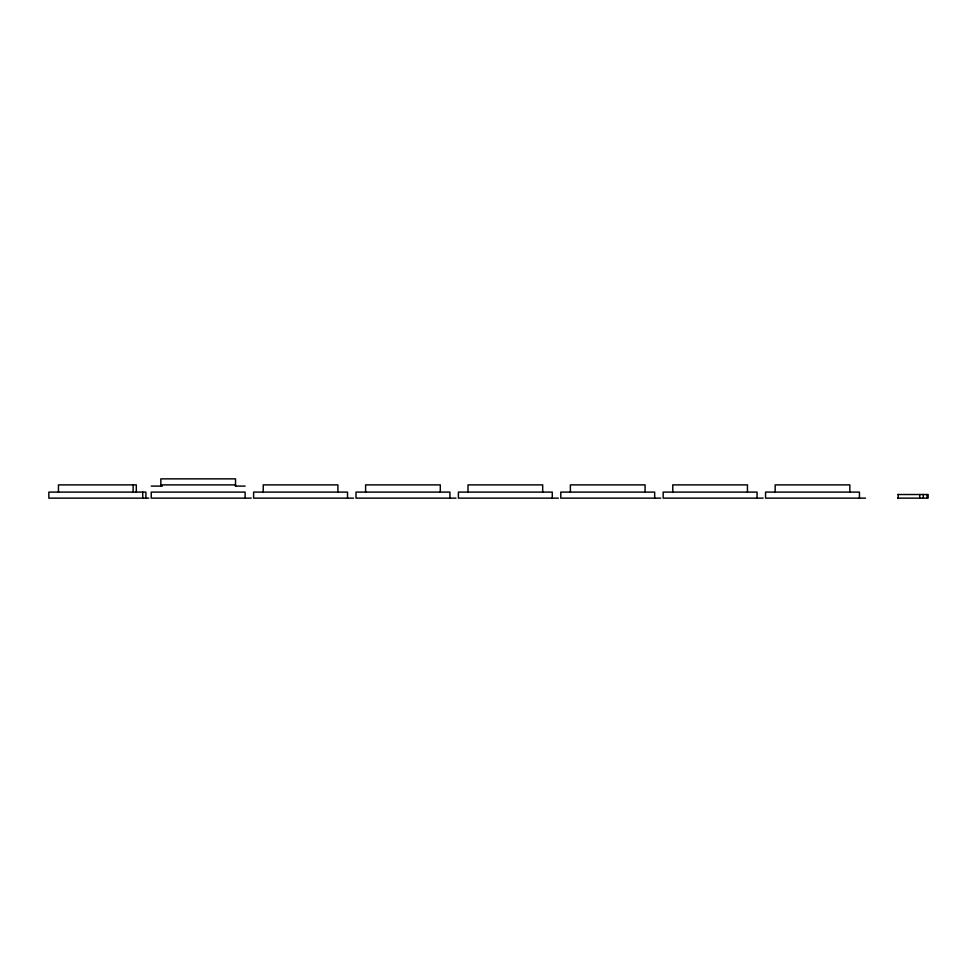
<?xml version="1.0" encoding="UTF-8"?>
<svg xmlns="http://www.w3.org/2000/svg" width="977" height="977" viewBox="0 0 977 977"><rect width="100%" height="100%" fill="white"/><g stroke="black" fill="none" stroke-linecap="round" stroke-linejoin="round"><path stroke-width="1.47" d="M160.839 484.885L235.53 484.885M151.24 486.094L162.39 486.094M235.408 486.094L245.129 486.094M897.631 494.521L928.15 494.521L928.15 498.136L897.631 498.136M148.822 498.136L48.85 498.136L48.85 492.103L145.915 492.103L145.915 498.136M251.211 498.136L151.24 498.136L151.24 492.103L245.129 492.103L245.129 498.136M353.601 498.136L253.617 498.136L253.617 492.103L347.519 492.103L347.519 498.136M455.99 498.136L356.007 498.136L356.007 492.103L449.908 492.103L449.908 498.136M558.368 498.136L458.396 498.136L458.396 492.103L552.286 492.103L552.286 498.136M660.757 498.136L560.786 498.136L560.786 492.103L654.675 492.103L654.675 498.136M763.147 498.136L663.163 498.136L663.163 492.103L757.065 492.103L757.065 498.136M865.537 498.136L765.553 498.136L765.553 492.103L859.455 492.103L859.455 498.136M927.051 494.521L927.051 498.136M923.302 494.521L923.302 498.136M919.711 494.521L919.711 498.136M898.229 494.521L898.229 498.136M849.843 492.103L849.843 484.885L775.164 484.885L775.164 492.103M747.454 492.103L747.454 484.885L672.774 484.885L672.774 492.103M645.076 492.103L645.076 484.885L570.385 484.885L570.385 492.103M542.687 492.103L542.687 484.885L468.007 484.885L468.007 492.103M440.297 492.103L440.297 484.885L365.618 484.885L365.618 492.103M337.908 492.103L337.908 484.885L263.228 484.885L263.228 492.103M235.53 486.094L235.53 478.864L160.839 478.864L160.839 486.094M142.74 492.103L142.74 498.136M136.304 492.103L136.304 484.885L58.461 484.885L58.461 492.103M133.141 484.885L133.141 492.103"/></g></svg>
